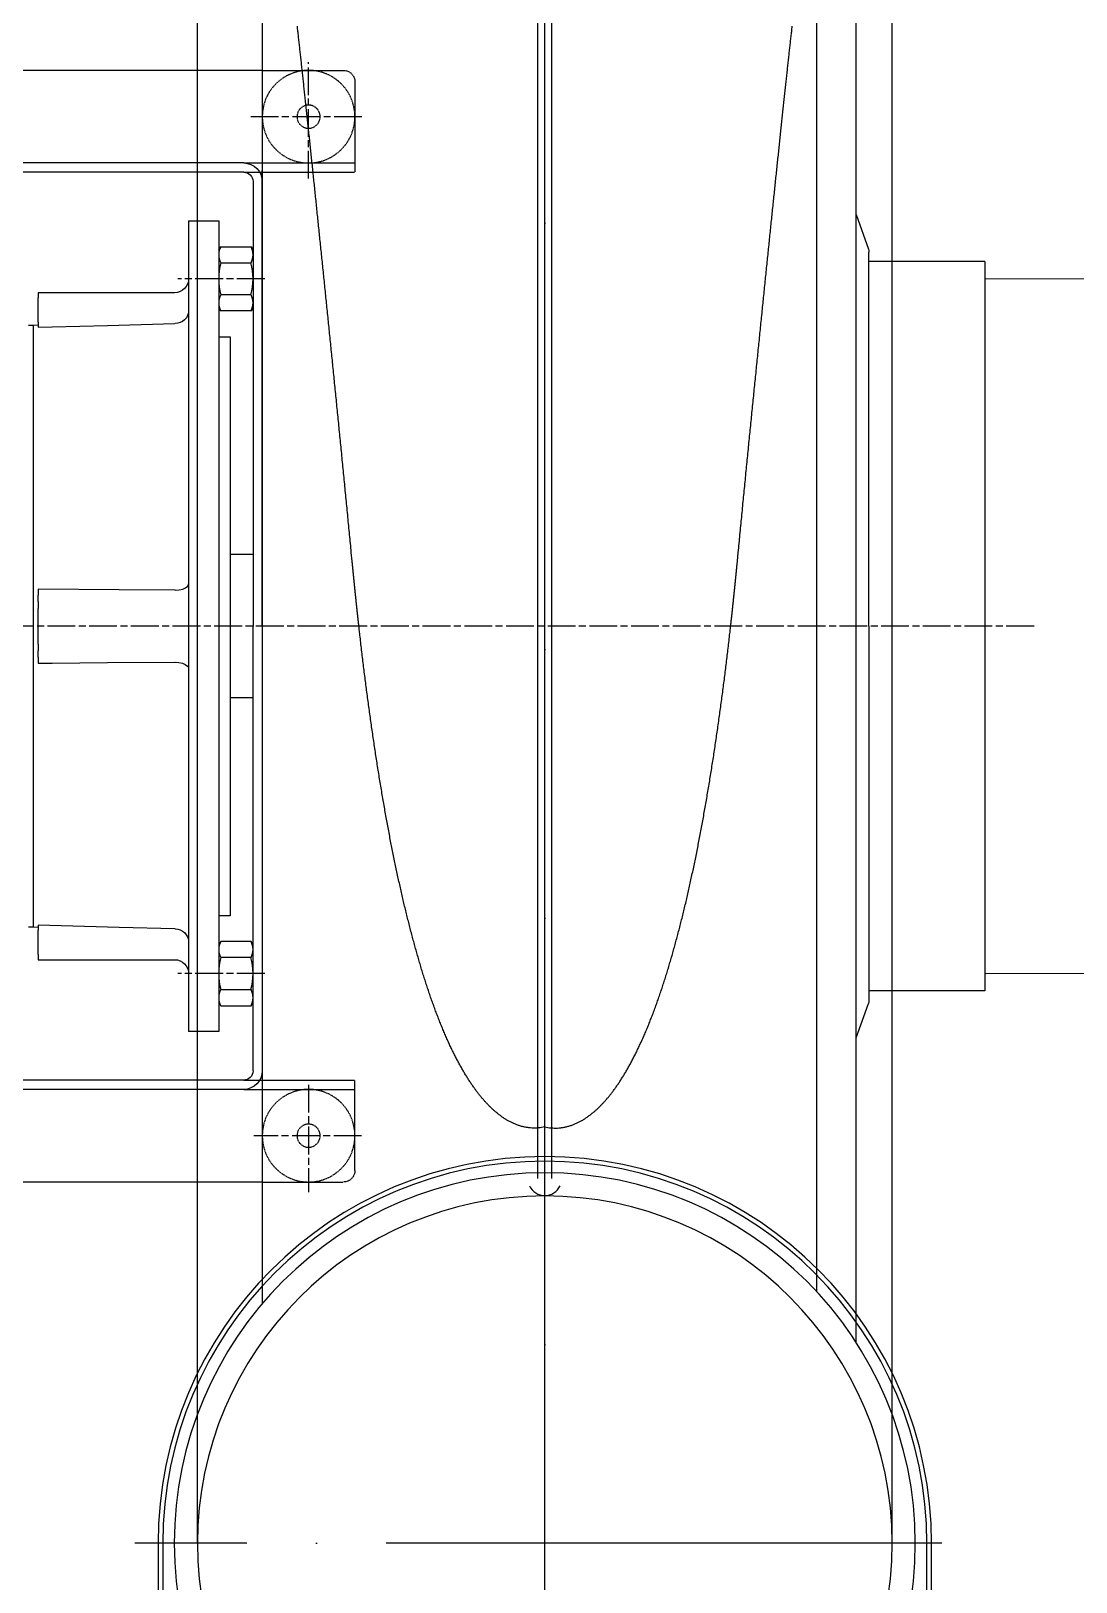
# Model space of a CAD drawing. Header units: millimetres. Extents: x 1731 to 55573, y 1167 to 54427.
# Drawn here: x 24227 to 24678, y 10228 to 10898 of the extents above; entities that cross this region are included whole.
import ezdxf

# ---------------------------------------------------------------- set-up
doc = ezdxf.new("R2010")
doc.units = ezdxf.units.MM
for name, pattern in [('ACAD_ISO04W100', [30, 24, -3, 0, -3]), ('CENTERLINE', [30, 12, -1.5, 3, -1.5, 12]), ('HIDDEN', [0.375, 0.25, -0.125])]:
    doc.linetypes.add(name, pattern=pattern)
for name, color, linetype in [('1', 8, 'Continuous'), ('104', 8, 'Continuous'), ('204', 7, 'Continuous'), ('EXHAUST DUICT', 1, 'Continuous')]:
    doc.layers.add(name, color=color, linetype=linetype)
doc.layers.add('EX-PP-FRP DUCT', color=1, linetype='Continuous', lineweight=18)
doc.linetypes.add('ZIGZAG', pattern='A,0.0001,-0.2,[131,ltypeshp.shx,S=0.2,R=0,X=-0.2,Y=0],-0.4,[131,ltypeshp.shx,S=0.2,R=180,X=0.2,Y=0],-0.2', length=0.8001)

# ---------------------------------------------------------------- blocks, each defined once
blk = doc.blocks.new('blower')
at = {"layer": '1', "color": 150, "linetype": 'Continuous'}
for p, q in [((1051683.86, 193745.07), (1051683.86, 194095.07)), ((1051618.86, 194064.07), (1051677.86, 194064.07)), ((1051618.86, 194061.85), (1051618.86, 194064.07)), ((1051618.86, 194061.85), (1051618.86, 194051.35)), ((1051616.86, 194050.07), (1051614.71, 194050.07)), ((1051618.86, 194050.13), (1051616.86, 194050.07)), ((1051616.86, 194050.07), (1051616.86, 193790.07)), ((1051618.86, 194049.15), (1051618.86, 194051.35)), ((1051653.88, 194050.1), (1051618.86, 194049.15)), ((1051677.87, 194050.75), (1051653.88, 194050.1)), ((1051677.94, 194050.76), (1051677.87, 194050.75)), ((1051678.02, 194050.76), (1051677.94, 194050.76)), ((1051683.75, 193937.79), (1051683.83, 193938.02)), ((1051683.83, 193938.02), (1051683.85, 193938.15)), ((1051683.85, 193938.15), (1051683.86, 193938.23)), ((1051683.85, 193937.99), (1051683.86, 193938.13)), ((1051683.86, 193938.31), (1051683.86, 193938.33)), ((1051683.86, 193938.32), (1051683.86, 193938.33)), ((1051683.86, 193938.31), (1051683.86, 193938.32)), ((1051683.86, 193938.32), (1051683.86, 193938.32)), ((1051683.86, 193938.32), (1051683.86, 193938.32)), ((1051683.86, 193938.29), (1051683.86, 193938.31)), ((1051683.86, 193938.31), (1051683.86, 193938.31)), ((1051683.86, 193938.31), (1051683.86, 193938.31)), ((1051683.86, 193938.29), (1051683.86, 193938.31)), ((1051683.86, 193938.26), (1051683.86, 193938.29)), ((1051683.86, 193938.27), (1051683.86, 193938.29)), ((1051683.86, 193938.23), (1051683.86, 193938.27)), ((1051683.86, 193938.22), (1051683.86, 193938.26)), ((1051683.86, 193938.13), (1051683.86, 193938.22)), ((1051618.86, 193936.02), (1051624.86, 193935.97)), ((1051618.86, 193933.48), (1051618.86, 193936.02)), ((1051618.86, 193933.48), (1051618.86, 193930.67)), ((1051624.86, 193935.97), (1051648.85, 193935.8)), ((1051648.85, 193935.8), (1051677.94, 193935.6)), ((1051677.94, 193935.6), (1051678.02, 193935.6)), ((1051678.02, 193935.6), (1051679.6, 193935.71)), ((1051679.6, 193935.71), (1051681.14, 193936.03)), ((1051681.14, 193936.03), (1051682.42, 193936.54)), ((1051682.42, 193936.54), (1051683.41, 193937.28)), ((1051683.41, 193937.28), (1051683.75, 193937.79)), ((1051618.86, 193927.77), (1051618.86, 193930.67)), ((1051618.86, 193927.77), (1051618.86, 193912.38)), ((1051618.86, 193909.48), (1051618.86, 193912.38)), ((1051618.86, 193909.48), (1051618.86, 193906.66)), ((1051618.86, 193904.13), (1051618.86, 193906.66)), ((1051677.87, 193904.55), (1051653.88, 193904.38)), ((1051677.94, 193904.55), (1051677.87, 193904.55)), ((1051678.02, 193904.55), (1051677.94, 193904.55)), ((1051678.02, 193904.55), (1051679.76, 193904.41)), ((1051653.88, 193904.38), (1051618.86, 193904.13)), ((1051679.76, 193904.41), (1051681.28, 193904.07)), ((1051681.28, 193904.07), (1051682.54, 193903.54)), ((1051682.54, 193903.54), (1051683.49, 193902.78)), ((1051683.49, 193902.78), (1051683.77, 193902.31)), ((1051683.77, 193902.31), (1051683.83, 193902.1)), ((1051683.83, 193902.1), (1051683.85, 193901.98)), ((1051683.85, 193902.13), (1051683.86, 193902)), ((1051683.85, 193901.98), (1051683.86, 193901.92)), ((1051683.86, 193902), (1051683.86, 193901.92)), ((1051683.86, 193901.92), (1051683.86, 193901.88)), ((1051683.86, 193901.92), (1051683.86, 193901.88)), ((1051683.86, 193901.88), (1051683.86, 193901.86)), ((1051683.86, 193901.88), (1051683.86, 193901.85)), ((1051683.86, 193901.86), (1051683.86, 193901.84)), ((1051683.86, 193901.85), (1051683.86, 193901.84)), ((1051683.86, 193901.84), (1051683.86, 193901.84)), ((1051683.86, 193901.84), (1051683.86, 193901.84)), ((1051683.86, 193901.84), (1051683.86, 193901.82)), ((1051683.86, 193901.84), (1051683.86, 193901.83)), ((1051683.86, 193901.83), (1051683.86, 193901.83)), ((1051683.86, 193901.83), (1051683.86, 193901.83)), ((1051683.86, 193901.83), (1051683.86, 193901.82)), ((1051618.86, 193791), (1051624.86, 193790.84)), ((1051618.86, 193788.8), (1051618.86, 193791)), ((1051624.86, 193790.84), (1051648.85, 193790.19)), ((1051614.71, 193790.07), (1051616.86, 193790.07)), ((1051616.86, 193790.07), (1051618.86, 193790.02)), ((1051618.86, 193788.8), (1051618.86, 193778.3)), ((1051648.85, 193790.19), (1051677.94, 193789.39)), ((1051618.86, 193776.07), (1051618.86, 193778.3)), ((1051677.86, 193776.07), (1051618.86, 193776.07))]:
    blk.add_line(p, q, dxfattribs=at)
for centre, radius, start, end in [((1051677.86, 194070.07), 6, 270, 0), ((1051678.11, 194056.51), 5.75, 269.07286, 359.51577), ((1051678.14, 193783.66), 5.73, 0.27166, 91.13971), ((1051677.86, 193770.07), 6, 0, 90)]:
    blk.add_arc(centre, radius, start, end, dxfattribs=at)
at = {"layer": '104', "color": 4, "linetype": 'Continuous'}
for p, q in [((1051972.1, 194229.31), (1051972.1, 193614.52)), ((1051715.66, 193920.07), (1051715.66, 194212.56)), ((1051955.16, 194207.47), (1051955.16, 193605.22)), ((1051715.66, 194160.07), (1051395.66, 194160.07)), ((1051834.66, 194158.6), (1051834.66, 193505.05)), ((1051840.66, 194158.57), (1051840.66, 193505.05)), ((1051707.66, 194120.07), (1051390.66, 194120.07)), ((1051707.66, 194116.07), (1051390.66, 194116.07)), ((1051711.66, 194112.07), (1051711.66, 193920.07)), ((1051715.66, 193728.07), (1051715.66, 194112.07)), ((1051972.1, 194097.82), (1051977.43, 194082.92)), ((1051977.66, 193920.07), (1051977.66, 194081.57)), ((1052027.66, 194077.57), (1051977.66, 194077.57)), ((1052027.66, 193762.57), (1052027.66, 194077.57)), ((1051711.66, 193951.07), (1051701.86, 193951.07)), ((1051711.66, 193728.07), (1051711.66, 193920.07)), ((1051715.66, 193616.73), (1051715.66, 193920.07)), ((1051977.66, 193920.07), (1051977.66, 193758.57)), ((1051711.66, 193889.07), (1051701.86, 193889.07)), ((1051972.1, 193742.33), (1051977.43, 193757.23)), ((1052027.66, 193762.57), (1051977.66, 193762.57)), ((1051707.66, 193724.07), (1051390.66, 193724.07)), ((1051707.66, 193720.07), (1051390.66, 193720.07)), ((1051715.66, 193680.07), (1051395.66, 193680.07))]:
    blk.add_line(p, q, dxfattribs=at)
at = {"layer": '104', "color": 150, "linetype": 'HIDDEN'}
for p, q in [((1051715.66, 194160.07), (1051750.66, 194160.07)), ((1051755.66, 194155.07), (1051755.66, 194116.07)), ((1051707.66, 194120.07), (1051755.66, 194120.07)), ((1051707.66, 194116.07), (1051755.66, 194116.07)), ((1051707.66, 193724.07), (1051755.66, 193724.07)), ((1051755.66, 193685.07), (1051755.66, 193724.07)), ((1051707.66, 193720.07), (1051755.66, 193720.07)), ((1051715.66, 193680.07), (1051750.66, 193680.07))]:
    blk.add_line(p, q, dxfattribs=at)
at = {"layer": '104', "color": 150, "linetype": 'CENTERLINE'}
for p, q in [((1051735.66, 194118.12), (1051735.66, 194164.39)), ((1051758.5, 194140.07), (1051712.02, 194140.07)), ((1052048.92, 193920.07), (1051129.08, 193920.07)), ((1051735.66, 193726.78), (1051735.66, 193676.59)), ((1051758.67, 193700.07), (1051709.49, 193700.07))]:
    blk.add_line(p, q, dxfattribs=at)
at = {"layer": '104', "color": 150, "linetype": 'HIDDEN'}
for centre, radius in [((1051735.66, 194140.07), 20), ((1051735.66, 194140.07), 5), ((1051735.66, 193700.07), 20), ((1051735.66, 193700.07), 5)]:
    blk.add_circle(centre, radius, dxfattribs=at)
for centre, start, end in [((1051750.66, 194155.07), 0, 90), ((1051750.66, 193685.07), 270, 0)]:
    blk.add_arc(centre, 5, start, end, dxfattribs=at)
at = {"layer": '104', "color": 4, "linetype": 'Continuous'}
for centre, radius, start, end in [((1051707.66, 194112.07), 8, 0, 90), ((1051707.66, 194112.07), 4, 0, 90), ((1051973.66, 194081.57), 4, 0, 19.68889), ((1051973.66, 193758.57), 4, 340.31111, 0), ((1051707.66, 193728.07), 4, 270, 0), ((1051707.66, 193728.07), 8, 270, 0)]:
    blk.add_arc(centre, radius, start, end, dxfattribs=at)
at = {"layer": '204', "color": 2, "linetype": 'Continuous'}
blk.add_line((1051715.66, 193723.31), (1051715.66, 193723.24), dxfattribs=at)
at = {"layer": '204', "color": 150, "linetype": 'Continuous'}
for points in [[(1051837.66, 194136.25), (1051839.03, 194136.52, -0.016919), (1051840.4, 194136.69, -0.016957), (1051841.77, 194136.76, -0.017108), (1051843.16, 194136.75, -0.017221), (1051844.56, 194136.63, -0.016877), (1051845.97, 194136.42, -0.016654), (1051847.36, 194136.11, -0.01617), (1051848.72, 194135.72, -0.015499), (1051850.03, 194135.25, -0.015022), (1051851.3, 194134.72, -0.013866), (1051852.53, 194134.12, -0.012845), (1051853.72, 194133.46, -0.011711), (1051854.89, 194132.75, -0.010748), (1051856.01, 194132, -0.009872), (1051857.1, 194131.21, -0.009214), (1051858.15, 194130.39, -0.008516), (1051859.16, 194129.55, -0.007962), (1051860.12, 194128.69, -0.007343), (1051861.04, 194127.83, -0.007179), (1051861.93, 194126.94, -0.006726), (1051862.84, 194125.99, -0.006123), (1051863.75, 194124.99, -0.005933), (1051864.66, 194123.93, -0.005717), (1051865.57, 194122.83, -0.005464), (1051866.48, 194121.68, -0.005234), (1051867.39, 194120.48, -0.005083), (1051868.29, 194119.24, -0.004967), (1051869.19, 194117.95, -0.004864), (1051870.1, 194116.6, -0.004654), (1051871, 194115.19, -0.004435), (1051871.9, 194113.73, -0.004227), (1051872.81, 194112.21, -0.004054), (1051873.71, 194110.64, -0.003881), (1051874.61, 194109.02, -0.003735), (1051875.51, 194107.34, -0.003592), (1051876.4, 194105.61, -0.003474), (1051877.29, 194103.83, -0.003347), (1051878.18, 194101.99, -0.003236), (1051879.06, 194100.1, -0.003147), (1051879.94, 194098.16, -0.003092), (1051880.81, 194096.17, -0.002957), (1051881.68, 194094.13, -0.002796), (1051882.53, 194092.06, -0.002657), (1051883.37, 194089.96, -0.002508), (1051884.19, 194087.84, -0.002409), (1051885, 194085.69, -0.002326), (1051885.79, 194083.52, -0.002241), (1051886.57, 194081.33, -0.002149), (1051887.34, 194079.11, -0.002065), (1051888.1, 194076.87, -0.001977), (1051888.85, 194074.6, -0.001896), (1051889.58, 194072.31, -0.001811), (1051890.3, 194070, -0.001732), (1051891.02, 194067.66, -0.00165), (1051891.72, 194065.3, -0.001575), (1051892.42, 194062.92, -0.001494), (1051893.11, 194060.51, -0.001438), (1051893.79, 194058.07, -0.001404), (1051894.46, 194055.61, -0.00137), (1051895.12, 194053.13, -0.001337), (1051895.78, 194050.62, -0.001305), (1051896.43, 194048.08, -0.001274), (1051897.07, 194045.52, -0.001244), (1051897.71, 194042.93, -0.001215), (1051898.34, 194040.32, -0.001186), (1051898.96, 194037.68, -0.001158), (1051899.57, 194035.02, -0.001131), (1051900.18, 194032.33, -0.001105), (1051900.78, 194029.62, -0.001079), (1051901.37, 194026.88, -0.001054), (1051901.96, 194024.12, -0.00103), (1051902.54, 194021.33, -0.001006), (1051903.11, 194018.52, -0.000983), (1051903.68, 194015.69, -0.000961), (1051904.24, 194012.83, -0.000939), (1051904.79, 194009.95, -0.000917), (1051905.34, 194007.04, -0.000896), (1051905.88, 194004.11, -0.000876), (1051906.41, 194001.16, -0.000856), (1051906.94, 193998.18, -0.000836), (1051907.46, 193995.18, -0.000818), (1051907.98, 193992.16, -0.000801), (1051908.49, 193989.11, -0.000781), (1051908.99, 193986.04, -0.000759), (1051909.49, 193982.95, -0.000725), (1051909.98, 193979.84, -0.00068), (1051910.47, 193976.73, -0.00066), (1051910.94, 193973.62, -0.000655), (1051911.41, 193970.5, -0.000647), (1051911.87, 193967.38, -0.000635), (1051912.32, 193964.25, -0.000625), (1051912.77, 193961.12, -0.000615), (1051913.21, 193957.98, -0.000607), (1051913.64, 193954.84, -0.000598), (1051914.07, 193951.69, -0.000588), (1051914.48, 193948.54, -0.000575), (1051914.89, 193945.39, -0.000572), (1051915.3, 193942.23, -0.000573), (1051915.7, 193939.06, -0.000549), (1051916.08, 193935.91, -0.00051), (1051916.46, 193932.79, -0.00055), (1051916.84, 193929.58, -0.000605), (1051917.23, 193926.25, -0.000482), (1051917.58, 193923.24, -0.000397), (1051917.82, 193921.08, -0.000449), (1051917.97, 193919.81, -0.00026), (1051918.01, 193919.37, 0.000045), (1051918.03, 193919.27, -0.000086), (1051918.05, 193919.05, -0.00004), (1051918.09, 193918.74, -0.000035), (1051918.12, 193918.46, -0.000055), (1051918.14, 193918.2, -0.000046), (1051918.17, 193917.94, -0.000035), (1051918.2, 193917.67, -0.000041), (1051918.23, 193917.4, -0.000045), (1051918.26, 193917.13, -0.000042), (1051918.29, 193916.87, -0.000041), (1051918.32, 193916.6, -0.000041), (1051918.35, 193916.33, -0.000042), (1051918.38, 193916.07, -0.000041), (1051918.41, 193915.8, -0.000041), (1051918.44, 193915.53, -0.000041), (1051918.47, 193915.26, -0.000041), (1051918.5, 193915, -0.000041), (1051918.52, 193914.73, -0.00004), (1051918.55, 193914.46, -0.00004), (1051918.58, 193914.2, -0.00004), (1051918.61, 193913.93, -0.00004), (1051918.64, 193913.66, -0.00004), (1051918.67, 193913.39, -0.00004), (1051918.7, 193913.13, -0.000039), (1051918.73, 193912.86, -0.000039), (1051918.75, 193912.59, -0.000039), (1051918.78, 193912.33, -0.000039), (1051918.81, 193912.06, -0.000039), (1051918.84, 193911.79, -0.000039), (1051918.87, 193911.53, -0.000038), (1051918.9, 193911.26, -0.000038), (1051918.92, 193910.99, -0.000038), (1051918.95, 193910.72, -0.000038), (1051918.98, 193910.46, -0.000038), (1051919.01, 193910.19, -0.000038), (1051919.04, 193909.92, -0.000037), (1051919.07, 193909.66, -0.000037), (1051919.09, 193909.39, -0.000037), (1051919.12, 193909.12, -0.000037), (1051919.15, 193908.86, -0.000037), (1051919.18, 193908.59, -0.000037), (1051919.21, 193908.32, -0.000037), (1051919.23, 193908.05, -0.000036), (1051919.26, 193907.79, -0.000036), (1051919.29, 193907.52, -0.000036), (1051919.32, 193907.25, -0.000036), (1051919.34, 193906.99, -0.000036), (1051919.37, 193906.72, -0.000036), (1051919.4, 193906.45, -0.000035), (1051919.43, 193906.19, -0.000035), (1051919.46, 193905.92, -0.000035), (1051919.48, 193905.65, -0.000035), (1051919.51, 193905.39, -0.000035), (1051919.54, 193905.12, -0.000035), (1051919.57, 193904.85, -0.000034), (1051919.59, 193904.58, -0.000034), (1051919.62, 193904.32, -0.000034), (1051919.65, 193904.05, -0.000034), (1051919.67, 193903.78, -0.000034), (1051919.7, 193903.52, -0.000034), (1051919.73, 193903.25, -0.000033), (1051919.76, 193902.98, -0.000033), (1051919.78, 193902.72, -0.000033), (1051919.81, 193902.45, -0.000033), (1051919.84, 193902.18, -0.000033), (1051919.86, 193901.92, -0.000033), (1051919.89, 193901.65, -0.000032), (1051919.92, 193901.38, -0.000032), (1051919.95, 193901.12, -0.000032), (1051919.97, 193900.85, -0.000032), (1051920, 193900.58, -0.000032), (1051920.03, 193900.32, -0.000032), (1051920.05, 193900.05, -0.000031), (1051920.08, 193899.78, -0.000031), (1051920.11, 193899.52, -0.000031), (1051920.13, 193899.25, -0.000031), (1051920.16, 193898.98, -0.000031), (1051920.19, 193898.72, -0.000031), (1051920.21, 193898.45, -0.00003), (1051920.24, 193898.18, -0.00003), (1051920.27, 193897.92, -0.00003), (1051920.29, 193897.65, -0.00003), (1051920.32, 193897.38, -0.00003), (1051920.34, 193897.12, -0.00003), (1051920.37, 193896.85, -0.000029), (1051920.4, 193896.58, -0.000029), (1051920.42, 193896.32, -0.000029), (1051920.45, 193896.05, -0.000029), (1051920.48, 193895.78, -0.000029), (1051920.5, 193895.52, -0.000029), (1051920.53, 193895.25, -0.000029), (1051920.55, 193894.98, -0.000028), (1051920.58, 193894.72, -0.000026), (1051920.61, 193894.45, -0.000029), (1051920.63, 193894.18, -0.000034), (1051920.66, 193893.91, -0.000026), (1051920.68, 193893.65, -0.000009), (1051920.71, 193893.42, -0.000036), (1051920.74, 193893.12, -0.000061), (1051920.78, 193892.66, -0.00003), (1051920.84, 193892.05, -0.000016)], [(1051754.49, 193892.05), (1051754.11, 193888.21, -0.000018), (1051753.74, 193884.38, -0.000015), (1051753.37, 193880.56, -0.000018), (1051753, 193876.74, -0.000027), (1051752.63, 193872.93, -0.000034), (1051752.26, 193869.12, -0.000041), (1051751.89, 193865.33, -0.000047), (1051751.52, 193861.54, -0.000054), (1051751.15, 193857.76, -0.000061), (1051750.78, 193853.99, -0.000069), (1051750.41, 193850.23, -0.000074), (1051750.04, 193846.48, -0.000076), (1051749.67, 193842.74, -0.00007), (1051749.3, 193839.01, -0.000052), (1051748.93, 193835.3, -0.000046), (1051748.56, 193831.6, -0.000048), (1051748.2, 193827.92, -0.000048), (1051747.83, 193824.25, -0.000046), (1051747.46, 193820.6, -0.000044), (1051747.1, 193816.96, -0.000043), (1051746.73, 193813.33, -0.000042), (1051746.37, 193809.73, -0.000041), (1051746.01, 193806.14, -0.00004), (1051745.65, 193802.57, -0.000038), (1051745.29, 193799.01, -0.000037), (1051744.93, 193795.48, -0.000036), (1051744.57, 193791.96, -0.000034), (1051744.22, 193788.46, -0.000033), (1051743.86, 193784.98, -0.000032), (1051743.51, 193781.52, -0.00003), (1051743.16, 193778.08, -0.000029), (1051742.81, 193774.66, -0.000028), (1051742.46, 193771.26, -0.000026), (1051742.12, 193767.89, -0.000024), (1051741.77, 193764.53, -0.000024), (1051741.43, 193761.2, -0.000026), (1051741.09, 193757.89, -0.000028), (1051740.75, 193754.61, -0.000032), (1051740.42, 193751.35, -0.000034), (1051740.08, 193748.12, -0.000035), (1051739.75, 193744.92, -0.000036), (1051739.43, 193741.75, -0.000038), (1051739.1, 193738.6, -0.000039), (1051738.78, 193735.48, -0.000041), (1051738.46, 193732.39, -0.000043), (1051738.14, 193729.33, -0.000044), (1051737.82, 193726.3, -0.000046), (1051737.51, 193723.3, -0.000048), (1051737.2, 193720.33, -0.00005), (1051736.89, 193717.39, -0.000052), (1051736.58, 193714.48, -0.000054), (1051736.28, 193711.6, -0.000056), (1051735.98, 193708.75, -0.000058), (1051735.68, 193705.93, -0.00006), (1051735.39, 193703.15, -0.000062), (1051735.1, 193700.4, -0.000065), (1051734.81, 193697.68, -0.000068), (1051734.52, 193694.99, -0.00007), (1051734.23, 193692.34, -0.000073), (1051733.95, 193689.72, -0.000076), (1051733.67, 193687.13, -0.000079), (1051733.4, 193684.58, -0.000083), (1051733.13, 193682.06, -0.000086), (1051732.86, 193679.58, -0.000089), (1051732.59, 193677.13, -0.000094), (1051732.33, 193674.72, -0.000098), (1051732.06, 193672.34, -0.000104), (1051731.81, 193670, -0.000112), (1051731.55, 193667.71, -0.000119), (1051731.3, 193665.45, -0.000127), (1051731.05, 193663.23, -0.000135), (1051730.81, 193661.05, -0.000144)], [(1051920.84, 193892.05), (1051921.21, 193888.21, 0.000018), (1051921.58, 193884.38, 0.000015), (1051921.95, 193880.56, 0.000018), (1051922.32, 193876.74, 0.000027), (1051922.69, 193872.93, 0.000034), (1051923.06, 193869.12, 0.000041), (1051923.43, 193865.33, 0.000047), (1051923.8, 193861.54, 0.000054), (1051924.17, 193857.76, 0.000061), (1051924.54, 193853.99, 0.000069), (1051924.91, 193850.23, 0.000074), (1051925.28, 193846.48, 0.000076), (1051925.65, 193842.74, 0.00007), (1051926.02, 193839.01, 0.000052), (1051926.39, 193835.3, 0.000046), (1051926.76, 193831.6, 0.000048), (1051927.13, 193827.92, 0.000048), (1051927.5, 193824.25, 0.000046), (1051927.86, 193820.6, 0.000044), (1051928.23, 193816.96, 0.000043), (1051928.59, 193813.33, 0.000042), (1051928.96, 193809.73, 0.000041), (1051929.32, 193806.14, 0.00004), (1051929.68, 193802.57, 0.000038), (1051930.04, 193799.01, 0.000037), (1051930.4, 193795.48, 0.000036), (1051930.75, 193791.96, 0.000034), (1051931.11, 193788.46, 0.000033), (1051931.46, 193784.98, 0.000032), (1051931.82, 193781.52, 0.00003), (1051932.17, 193778.08, 0.000029), (1051932.52, 193774.66, 0.000028), (1051932.86, 193771.26, 0.000026), (1051933.21, 193767.89, 0.000024), (1051933.55, 193764.53, 0.000024), (1051933.9, 193761.2, 0.000026), (1051934.24, 193757.89, 0.000028), (1051934.57, 193754.61, 0.000032), (1051934.91, 193751.35, 0.000034), (1051935.24, 193748.12, 0.000035), (1051935.57, 193744.92, 0.000036), (1051935.9, 193741.75, 0.000038), (1051936.22, 193738.6, 0.000039), (1051936.55, 193735.48, 0.000041), (1051936.87, 193732.39, 0.000043), (1051937.19, 193729.33, 0.000044), (1051937.5, 193726.3, 0.000046), (1051937.82, 193723.3, 0.000048), (1051938.13, 193720.33, 0.00005), (1051938.44, 193717.39, 0.000052), (1051938.74, 193714.48, 0.000054), (1051939.04, 193711.6, 0.000056), (1051939.34, 193708.75, 0.000058), (1051939.64, 193705.93, 0.00006), (1051939.94, 193703.15, 0.000062), (1051940.23, 193700.4, 0.000065), (1051940.52, 193697.68, 0.000068), (1051940.81, 193694.99, 0.00007), (1051941.09, 193692.34, 0.000073), (1051941.37, 193689.72, 0.000076), (1051941.65, 193687.13, 0.000079), (1051941.93, 193684.58, 0.000083), (1051942.2, 193682.06, 0.000086), (1051942.47, 193679.58, 0.000089), (1051942.74, 193677.13, 0.000094), (1051943, 193674.72, 0.000098), (1051943.26, 193672.34, 0.000104), (1051943.52, 193670, 0.000112), (1051943.77, 193667.71, 0.000119), (1051944.02, 193665.45, 0.000127), (1051944.27, 193663.23, 0.000135), (1051944.52, 193661.05, 0.000144)]]:
    blk.add_lwpolyline(points, format="xyb", dxfattribs=at)
at = {"layer": 'EXHAUST DUICT', "color": 0, "linetype": 'ACAD_ISO04W100', "ltscale": 10}
for p, q in [((1051837.66, 194500.21), (1051837.66, 193481.63)), ((1052009.12, 194316.07), (1051660.58, 194316.07))]:
    blk.add_line(p, q, dxfattribs=at)
at = {"layer": 'EXHAUST DUICT', "color": 1}
for radius in [160, 150]:
    blk.add_circle((1051837.66, 194316.07), radius, dxfattribs=at)

msp = doc.modelspace()

# ---------------------------------------------------------------- linework, layer by layer
at = {"layer": '1', "color": 150, "linetype": 'Continuous'}
for p, q in [((24294.76, 10815.58, 99.02), (24307.76, 10815.58, 99.02)), ((24307.76, 10815.58, 99.02), (24307.76, 10640.58, 99.02)), ((24307.76, 10802.95, 99.02), (24308.63, 10804.44, 99.02)), ((24308.63, 10804.44, 99.02), (24321.7, 10804.44, 99.02)), ((24321.7, 10804.44, 99.02), (24322.56, 10802.95, 99.02)), ((24322.56, 10802.95, 99.02), (24322.56, 10778.21, 99.02)), ((24308.63, 10797.51, 99.02), (24321.7, 10797.51, 99.02)), ((24321.7, 10783.65, 99.02), (24308.63, 10783.65, 99.02)), ((24308.63, 10776.72, 99.02), (24307.76, 10778.21, 99.02)), ((24321.7, 10776.72, 99.02), (24308.63, 10776.72, 99.02)), ((24322.56, 10778.21, 99.02), (24321.7, 10776.72, 99.02)), ((24307.76, 10765.58, 99.02), (24312.76, 10765.58, 99.02)), ((24312.76, 10765.58, 99.02), (24312.76, 10640.58, 99.02)), ((24307.76, 10640.58, 99.02), (24307.76, 10465.58, 99.02)), ((24312.76, 10640.58, 99.02), (24312.76, 10515.58, 99.02)), ((24312.76, 10515.58, 99.02), (24307.76, 10515.58, 99.02)), ((24308.63, 10504.44, 99.02), (24307.76, 10502.95, 99.02)), ((24321.7, 10504.44, 99.02), (24308.63, 10504.44, 99.02)), ((24322.56, 10502.95, 99.02), (24321.7, 10504.44, 99.02)), ((24322.56, 10478.21, 99.02), (24322.56, 10502.95, 99.02)), ((24321.7, 10497.51, 99.02), (24308.63, 10497.51, 99.02)), ((24308.63, 10483.65, 99.02), (24321.7, 10483.65, 99.02)), ((24307.76, 10478.21, 99.02), (24308.63, 10476.72, 99.02)), ((24308.63, 10476.72, 99.02), (24321.7, 10476.72, 99.02)), ((24321.7, 10476.72, 99.02), (24322.56, 10478.21, 99.02)), ((24307.76, 10465.58, 99.02), (24294.76, 10465.58, 99.02))]:
    msp.add_line(p, q, dxfattribs=at)
at = {"layer": '1', "color": 150, "linetype": 'CENTERLINE'}
for p, q in [((24327.62, 10790.58, 99.02), (24290.09, 10790.58, 99.02)), ((24327.62, 10490.58, 99.02), (24290.09, 10490.58, 99.02))]:
    msp.add_line(p, q, dxfattribs=at)
at = {"layer": '1', "color": 150, "linetype": 'Continuous'}
for centre, radius, start, end in [((24315.16, 10800.98, 99.02), 7.4, 152.07968, 207.92032), ((24315.16, 10800.98, 99.02), 7.4, 332.07968, 27.92032), ((24333.6, 10790.58, 99.02), 25.84, 164.44348, 195.55652), ((24296.72, 10790.58, 99.02), 25.84, 344.44348, 15.55652), ((24315.16, 10780.19, 99.02), 7.4, 152.07968, 207.92032), ((24315.16, 10780.19, 99.02), 7.4, 332.07968, 27.92032), ((24315.16, 10500.98, 99.02), 7.4, 152.07968, 207.92032), ((24315.16, 10500.98, 99.02), 7.4, 332.07968, 27.92032), ((24333.6, 10490.58, 99.02), 25.84, 164.44348, 195.55652), ((24296.72, 10490.58, 99.02), 25.84, 344.44348, 15.55652), ((24315.16, 10480.19, 99.02), 7.4, 152.07968, 207.92032), ((24315.16, 10480.19, 99.02), 7.4, 332.07968, 27.92032)]:
    msp.add_arc(centre, radius, start, end, dxfattribs=at)
at = {"layer": '104', "color": 40, "linetype": 'Continuous'}
msp.add_arc((24448.56, 10402.08, 99.02), 7.34, 205.34156, 334.65844, dxfattribs=at)
at = {"layer": '204', "color": 2, "linetype": 'Continuous'}
msp.add_line((24326.56, 10640.58, 99.02), (24326.56, 10837.35, 99.02), dxfattribs=at)
at = {"layer": '204', "color": 150, "linetype": 'Continuous'}
msp.add_lwpolyline([(24448.56, 10424.4), (24447.2, 10424.14, -0.016919), (24445.83, 10423.97, -0.016957), (24444.45, 10423.89, -0.017108), (24443.06, 10423.91, -0.017221), (24441.66, 10424.03, -0.016877), (24440.26, 10424.24, -0.016654), (24438.87, 10424.55, -0.01617), (24437.51, 10424.93, -0.015499), (24436.2, 10425.4, -0.015022), (24434.93, 10425.94, -0.013866), (24433.7, 10426.54, -0.012845), (24432.5, 10427.19, -0.011711), (24431.34, 10427.9, -0.010748), (24430.21, 10428.66, -0.009872), (24429.12, 10429.45, -0.009214), (24428.07, 10430.27, -0.008516), (24427.07, 10431.11, -0.007962), (24426.11, 10431.96, -0.007343), (24425.19, 10432.82, -0.007179), (24424.29, 10433.72, -0.006726), (24423.39, 10434.67, -0.006123), (24422.48, 10435.67, -0.005933), (24421.57, 10436.72, -0.005717), (24420.66, 10437.82, -0.005464), (24419.75, 10438.97, -0.005234), (24418.84, 10440.17, -0.005083), (24417.94, 10441.42, -0.004967), (24417.03, 10442.71, -0.004864), (24416.13, 10444.06, -0.004654), (24415.23, 10445.47, -0.004435), (24414.32, 10446.93, -0.004227), (24413.42, 10448.44, -0.004054), (24412.52, 10450.01, -0.003881), (24411.62, 10451.64, -0.003735), (24410.72, 10453.32, -0.003592), (24409.83, 10455.05, -0.003474), (24408.93, 10456.83, -0.003347), (24408.05, 10458.67, -0.003236), (24407.17, 10460.55, -0.003147), (24406.29, 10462.49, -0.003092), (24405.42, 10464.49, -0.002957), (24404.55, 10466.52, -0.002796), (24403.7, 10468.6, -0.002657), (24402.86, 10470.7, -0.002508), (24402.04, 10472.82, -0.002409), (24401.23, 10474.97, -0.002326), (24400.43, 10477.14, -0.002241), (24399.65, 10479.33, -0.002149), (24398.88, 10481.55, -0.002065), (24398.13, 10483.79, -0.001977), (24397.38, 10486.05, -0.001896), (24396.65, 10488.34, -0.001811), (24395.92, 10490.66, -0.001732), (24395.21, 10492.99, -0.00165), (24394.5, 10495.35, -0.001575), (24393.81, 10497.74, -0.001494), (24393.12, 10500.15, -0.001438), (24392.44, 10502.58, -0.001404), (24391.77, 10505.04, -0.00137), (24391.1, 10507.53, -0.001337), (24390.45, 10510.04, -0.001305), (24389.8, 10512.58, -0.001274), (24389.15, 10515.14, -0.001244), (24388.52, 10517.73, -0.001215), (24387.89, 10520.34, -0.001186), (24387.27, 10522.98, -0.001158), (24386.66, 10525.64, -0.001131), (24386.05, 10528.33, -0.001105), (24385.45, 10531.04, -0.001079), (24384.86, 10533.78, -0.001054), (24384.27, 10536.54, -0.00103), (24383.69, 10539.32, -0.001006), (24383.12, 10542.13, -0.000983), (24382.55, 10544.97, -0.000961), (24381.99, 10547.82, -0.000939), (24381.44, 10550.71, -0.000917), (24380.89, 10553.61, -0.000896), (24380.35, 10556.54, -0.000876), (24379.81, 10559.5, -0.000856), (24379.29, 10562.47, -0.000836), (24378.76, 10565.48, -0.000818), (24378.25, 10568.5, -0.000801), (24377.74, 10571.55, -0.000781), (24377.23, 10574.62, -0.000759), (24376.73, 10577.71, -0.000725), (24376.24, 10580.81, -0.00068), (24375.76, 10583.92, -0.00066), (24375.28, 10587.03, -0.000655), (24374.82, 10590.15, -0.000647), (24374.36, 10593.28, -0.000635), (24373.9, 10596.41, -0.000625), (24373.46, 10599.54, -0.000615), (24373.02, 10602.68, -0.000607), (24372.59, 10605.82, -0.000598), (24372.16, 10608.96, -0.000588), (24371.74, 10612.11, -0.000575), (24371.33, 10615.26, -0.000572), (24370.93, 10618.42, -0.000573), (24370.53, 10621.59, -0.000549), (24370.14, 10624.74, -0.00051), (24369.76, 10627.87, -0.00055), (24369.38, 10631.08, -0.000605), (24368.99, 10634.41, -0.000482), (24368.65, 10637.41, -0.000397), (24368.4, 10639.58, -0.000449), (24368.26, 10640.85, -0.00026), (24368.21, 10641.28, 0.000045), (24368.2, 10641.38, -0.000086), (24368.18, 10641.61, -0.00004), (24368.14, 10641.92, -0.000035), (24368.11, 10642.2, -0.000055), (24368.08, 10642.45, -0.000046), (24368.05, 10642.72, -0.000035), (24368.02, 10642.99, -0.000041), (24367.99, 10643.26, -0.000045), (24367.96, 10643.52, -0.000042), (24367.93, 10643.79, -0.000041), (24367.91, 10644.06, -0.000041), (24367.88, 10644.32, -0.000042), (24367.85, 10644.59, -0.000041), (24367.82, 10644.86, -0.000041), (24367.79, 10645.12, -0.000041), (24367.76, 10645.39, -0.000041), (24367.73, 10645.66, -0.000041), (24367.7, 10645.93, -0.00004), (24367.67, 10646.19, -0.00004), (24367.64, 10646.46, -0.00004), (24367.62, 10646.73, -0.00004), (24367.59, 10646.99, -0.00004), (24367.56, 10647.26, -0.00004), (24367.53, 10647.53, -0.000039), (24367.5, 10647.8, -0.000039), (24367.47, 10648.06, -0.000039), (24367.44, 10648.33, -0.000039), (24367.41, 10648.6, -0.000039), (24367.39, 10648.86, -0.000039), (24367.36, 10649.13, -0.000038), (24367.33, 10649.4, -0.000038), (24367.3, 10649.67, -0.000038), (24367.27, 10649.93, -0.000038), (24367.24, 10650.2, -0.000038), (24367.22, 10650.47, -0.000038), (24367.19, 10650.73, -0.000037), (24367.16, 10651, -0.000037), (24367.13, 10651.27, -0.000037), (24367.1, 10651.53, -0.000037), (24367.08, 10651.8, -0.000037), (24367.05, 10652.07, -0.000037), (24367.02, 10652.34, -0.000037), (24366.99, 10652.6, -0.000036), (24366.96, 10652.87, -0.000036), (24366.94, 10653.14, -0.000036), (24366.91, 10653.4, -0.000036), (24366.88, 10653.67, -0.000036), (24366.85, 10653.94, -0.000036), (24366.83, 10654.2, -0.000035), (24366.8, 10654.47, -0.000035), (24366.77, 10654.74, -0.000035), (24366.74, 10655, -0.000035), (24366.72, 10655.27, -0.000035), (24366.69, 10655.54, -0.000035), (24366.66, 10655.8, -0.000034), (24366.63, 10656.07, -0.000034), (24366.61, 10656.34, -0.000034), (24366.58, 10656.61, -0.000034), (24366.55, 10656.87, -0.000034), (24366.52, 10657.14, -0.000034), (24366.5, 10657.41, -0.000033), (24366.47, 10657.67, -0.000033), (24366.44, 10657.94, -0.000033), (24366.42, 10658.21, -0.000033), (24366.39, 10658.47, -0.000033), (24366.36, 10658.74, -0.000033), (24366.33, 10659.01, -0.000032), (24366.31, 10659.27, -0.000032), (24366.28, 10659.54, -0.000032), (24366.25, 10659.81, -0.000032), (24366.23, 10660.07, -0.000032), (24366.2, 10660.34, -0.000032), (24366.17, 10660.61, -0.000031), (24366.15, 10660.87, -0.000031), (24366.12, 10661.14, -0.000031), (24366.09, 10661.41, -0.000031), (24366.07, 10661.67, -0.000031), (24366.04, 10661.94, -0.000031), (24366.01, 10662.21, -0.00003), (24365.99, 10662.47, -0.00003), (24365.96, 10662.74, -0.00003), (24365.93, 10663.01, -0.00003), (24365.91, 10663.27, -0.00003), (24365.88, 10663.54, -0.00003), (24365.86, 10663.81, -0.000029), (24365.83, 10664.07, -0.000029), (24365.8, 10664.34, -0.000029), (24365.78, 10664.61, -0.000029), (24365.75, 10664.87, -0.000029), (24365.72, 10665.14, -0.000029), (24365.7, 10665.41, -0.000029), (24365.67, 10665.67, -0.000028), (24365.65, 10665.94, -0.000026), (24365.62, 10666.2, -0.000029), (24365.59, 10666.47, -0.000034), (24365.57, 10666.75, -0.000026), (24365.54, 10667.01, -0.000009), (24365.52, 10667.24, -0.000036), (24365.49, 10667.54, -0.000061), (24365.44, 10668, -0.00003), (24365.39, 10668.6, -0.000016)], format="xyb", dxfattribs=at)
at = {"layer": 'EX-PP-FRP DUCT', "color": 2, "linetype": 'ZIGZAG', "ltscale": 10}
for p, q in [((24638.56, 10790.58, 99.02), (24838.71, 10790.58, 99.02)), ((24638.57, 10490.58, 99.02), (24838.71, 10490.58, 99.02))]:
    msp.add_line(p, q, dxfattribs=at)
at = {"layer": 'EXHAUST DUICT', "color": 1}
for p, q in [((24298.56, 10244.58, 99.02), (24298.56, 12102.53, 99.02)), ((24598.56, 10244.58, 99.02), (24598.56, 12102.53, 99.02))]:
    msp.add_line(p, q, dxfattribs=at)
at = {"layer": 'EXHAUST DUICT', "color": 0, "linetype": 'ACAD_ISO04W100', "ltscale": 10}
msp.add_line((24448.56, 10244.58, 99.02), (24448.56, 12102.53, 99.02), dxfattribs=at)
at = {"layer": 'EXHAUST DUICT', "color": 8, "elevation": 99.02}
for points in [[(24652.18, 10075.94), (24615.56, 10075.94), (24615.56, 10244.58, 1), (24281.56, 10244.58), (24281.56, 10075.94), (24244.95, 10075.94)], [(24652.18, 10073.94), (24613.56, 10073.94), (24613.56, 10244.58, 1), (24283.56, 10244.58), (24283.56, 10073.94), (24244.95, 10073.94)]]:
    msp.add_lwpolyline(points, format="xyb", dxfattribs=at)

# ---------------------------------------------------------------- block references
at = {"layer": 'EXHAUST DUICT', "color": 1, "xscale": -1, "rotation": 180}
msp.add_blockref('blower', (-1027389.1, 204560.66, 99.02), dxfattribs=at)

doc.saveas('drawing.dxf')
